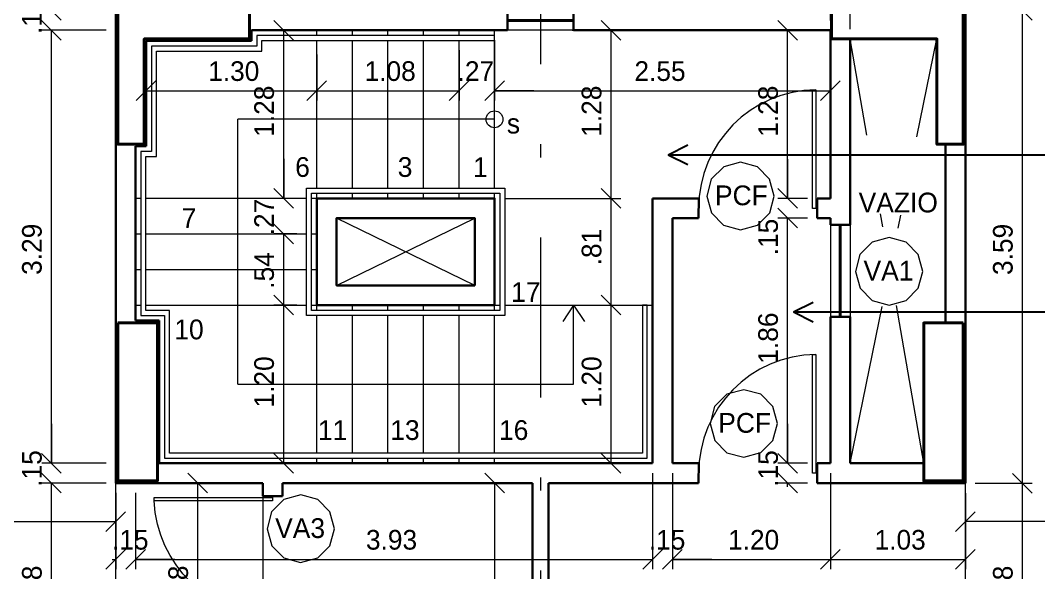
# Model space of a CAD drawing. Header units: metres. Extents: x -4.2 to 85, y -21.1 to 42.
# Drawn here: x 26.55 to 34.28, y 22.46 to 26.65 of the extents above; entities that cross this region are included whole.
import ezdxf
from ezdxf.enums import TextEntityAlignment as Align

# ---------------------------------------------------------------- set-up
doc = ezdxf.new("R2010")
doc.units = ezdxf.units.M
doc.header["$MEASUREMENT"] = 0
doc.linetypes.add('DGN Style 2', pattern=[1.517359, 0.910415, -0.606944])
doc.linetypes.add('DGN Style 4', pattern=[2.429291, 1.213887, -0.606944, 0.001517, -0.606944])
for name, color, linetype, lineweight in [('Level 1', 7, 'Continuous', 0), ('Level 23', 7, 'Continuous', 0), ('Level 24', 7, 'Continuous', 0), ('Level 27', 7, 'Continuous', 0), ('Level 31', 7, 'Continuous', 0), ('Level 42', 7, 'Continuous', 0), ('Level 8', 7, 'Continuous', 0)]:
    doc.layers.add(name, color=color, linetype=linetype, lineweight=lineweight)
doc.styles.add('Style-INTL_ENGINEERING', font='INTL_ENGINEERING.shx')
doc.dimstyles.get("Standard").update_dxf_attribs({"dimtxt": 0.18, "dimasz": 0.18, "dimexe": 0.18, "dimexo": 0.0625, "dimgap": 0.09, "dimtad": 0, "dimtih": 1, "dimtoh": 1, "dimdec": 4, "dimzin": 1, "dimdsep": 46, "dimtxsty": 'Standard', "dimcen": 0, "dimadec": 0, "dimazin": 0, "dimtfac": 1, "dimtdec": 4, "dimtofl": 0, "dimtmove": 0, "dimatfit": 3, "dimfxl": 0, "dimtolj": 1, "dimtzin": 1, "dimarcsym": 0})

# ---------------------------------------------------------------- blocks, each defined once
blk = doc.blocks.new('*D73')
at = {"layer": 'Defpoints'}
for p in [(30.062, 27.2024), (32.7002, 27.2024), (27.4238, 26.7246), (32.7002, 26.5746)]:
    blk.add_point(p, dxfattribs=at)
at = {"layer": 'Level 23', "color": 2, "linetype": 'Continuous', "lineweight": 0}
for p, q in [((27.3492, 27.1277), (27.4984, 27.277)), ((27.4238, 26.7989), (27.4238, 27.2766)), ((32.7749, 27.277), (32.6256, 27.1277)), ((32.7002, 26.6489), (32.7002, 27.2766)), ((27.4238, 27.2024), (32.7002, 27.2024))]:
    blk.add_line(p, q, dxfattribs=at)
at = {"layer": 'Level 23', "color": 2, "linetype": 'Continuous', "lineweight": 0, "style": 'Style-INTL_ENGINEERING'}
blk.add_text('5.28', height=0.14925, dxfattribs=at).set_placement((29.8493, 27.3512), align=Align.MIDDLE_LEFT)
blk = doc.blocks.new('_Oblique')
at = {"color": 0, "linetype": 'ByBlock', "lineweight": -2}
blk.add_line((0.5, 0.5), (-0.5, -0.5), dxfattribs=at)
blk = doc.blocks.new('*D74')
at = {"layer": 'Defpoints'}
for p in [(32.7752, 27.2024), (32.8503, 27.2024), (32.7002, 26.5746), (32.8503, 26.5096)]:
    blk.add_point(p, dxfattribs=at)
at = {"layer": 'Level 23', "color": 2, "linetype": 'Continuous', "lineweight": 0}
for p, q in [((32.7749, 27.277), (32.6256, 27.1277)), ((32.7002, 26.6489), (32.7002, 27.2766)), ((32.7756, 27.1277), (32.9249, 27.277)), ((32.8503, 26.5839), (32.8503, 27.2766)), ((32.6718, 27.2024), (32.7002, 27.2024)), ((33.1495, 27.2024), (32.8503, 27.2024))]:
    blk.add_line(p, q, dxfattribs=at)
at = {"layer": 'Level 23', "color": 2, "linetype": 'Continuous', "lineweight": 0, "style": 'Style-INTL_ENGINEERING'}
blk.add_text('.15', height=0.14925, dxfattribs=at).set_placement((32.6718, 27.3512), align=Align.MIDDLE_LEFT)
blk = doc.blocks.new('*D75')
at = {"layer": 'Defpoints'}
for p in [(33.2127, 27.2024), (33.5753, 27.2024), (33.5753, 26.7246), (32.8503, 26.5096)]:
    blk.add_point(p, dxfattribs=at)
at = {"layer": 'Level 23', "color": 2, "linetype": 'Continuous', "lineweight": 0}
for p, q in [((32.7756, 27.1277), (32.9249, 27.277)), ((32.8503, 26.5839), (32.8503, 27.2766)), ((33.6499, 27.277), (33.5006, 27.1277)), ((33.5753, 26.7989), (33.5753, 27.2766)), ((32.8503, 27.2024), (33.5753, 27.2024))]:
    blk.add_line(p, q, dxfattribs=at)
at = {"layer": 'Level 23', "color": 2, "linetype": 'Continuous', "lineweight": 0, "style": 'Style-INTL_ENGINEERING'}
blk.add_text('.73', height=0.14925, dxfattribs=at).set_placement((33.067, 27.3512), align=Align.MIDDLE_LEFT)
blk = doc.blocks.new('*D78')
at = {"layer": 'Defpoints'}
for p in [(26.7855, 23.289), (27.2738, 23.289), (26.7855, 23.214), (27.2738, 23.139)]:
    blk.add_point(p, dxfattribs=at)
at = {"layer": 'Level 23', "color": 2, "linetype": 'Continuous', "lineweight": 0}
for p, q in [((26.7855, 23.5883), (26.7855, 23.289)), ((26.8601, 23.2144), (26.7109, 23.3637)), ((27.1996, 23.289), (26.7112, 23.289)), ((26.7109, 23.2137), (26.8601, 23.0644)), ((27.1996, 23.139), (26.7112, 23.139)), ((26.7855, 23.1106), (26.7855, 23.139))]:
    blk.add_line(p, q, dxfattribs=at)
at = {"layer": 'Level 23', "color": 2, "linetype": 'Continuous', "lineweight": 0, "style": 'Style-INTL_ENGINEERING'}
blk.add_text('.15', height=0.14925, rotation=90, dxfattribs=at).set_placement((26.6366, 23.1106), align=Align.MIDDLE_LEFT)
blk = doc.blocks.new('*D79')
at = {"layer": 'Defpoints'}
for p in [(26.7855, 26.5746), (27.2738, 26.5746), (26.7855, 24.9318), (27.2738, 23.289)]:
    blk.add_point(p, dxfattribs=at)
at = {"layer": 'Level 23', "color": 2, "linetype": 'Continuous', "lineweight": 0}
for p, q in [((26.7109, 26.6493), (26.8601, 26.5)), ((27.1996, 26.5746), (26.7112, 26.5746)), ((26.7855, 23.289), (26.7855, 26.5746)), ((26.8601, 23.2144), (26.7109, 23.3637)), ((27.1996, 23.289), (26.7112, 23.289))]:
    blk.add_line(p, q, dxfattribs=at)
at = {"layer": 'Level 23', "color": 2, "linetype": 'Continuous', "lineweight": 0, "style": 'Style-INTL_ENGINEERING'}
blk.add_text('3.29', height=0.14925, rotation=90, dxfattribs=at).set_placement((26.6366, 24.7185), align=Align.MIDDLE_LEFT)
blk = doc.blocks.new('*D80')
at = {"layer": 'Defpoints'}
for p in [(26.7855, 26.7246), (27.2738, 26.7246), (26.7855, 26.6496), (27.2738, 26.5746)]:
    blk.add_point(p, dxfattribs=at)
at = {"layer": 'Level 23', "color": 2, "linetype": 'Continuous', "lineweight": 0}
for p, q in [((26.7855, 27.0239), (26.7855, 26.7246)), ((26.8601, 26.65), (26.7109, 26.7993)), ((27.1996, 26.7246), (26.7112, 26.7246)), ((26.7109, 26.6493), (26.8601, 26.5)), ((27.1996, 26.5746), (26.7112, 26.5746)), ((26.7855, 26.5462), (26.7855, 26.5746))]:
    blk.add_line(p, q, dxfattribs=at)
at = {"layer": 'Level 23', "color": 2, "linetype": 'Continuous', "lineweight": 0, "style": 'Style-INTL_ENGINEERING'}
blk.add_text('.15', height=0.14925, rotation=90, dxfattribs=at).set_placement((26.6366, 26.5462), align=Align.MIDDLE_LEFT)
blk = doc.blocks.new('*D77')
at = {"layer": 'Defpoints'}
for p in [(26.7855, 23.139), (27.2738, 23.139), (26.7855, 22.299), (27.2738, 21.459)]:
    blk.add_point(p, dxfattribs=at)
at = {"layer": 'Level 23', "color": 2, "linetype": 'Continuous', "lineweight": 0}
for p, q in [((26.7109, 23.2137), (26.8601, 23.0644)), ((27.1996, 23.139), (26.7112, 23.139)), ((26.7855, 21.459), (26.7855, 23.139)), ((26.8601, 21.3844), (26.7109, 21.5337)), ((27.1996, 21.459), (26.7112, 21.459))]:
    blk.add_line(p, q, dxfattribs=at)
at = {"layer": 'Level 23', "color": 2, "linetype": 'Continuous', "lineweight": 0, "style": 'Style-INTL_ENGINEERING'}
blk.add_text('1.68', height=0.14925, rotation=90, dxfattribs=at).set_placement((26.6366, 22.1245), align=Align.MIDDLE_LEFT)
blk = doc.blocks.new('*D83')
at = {"layer": 'Defpoints'}
for p in [(28.8002, 26.4659), (29.8803, 26.4971), (29.3403, 26.1159), (29.8803, 26.1159)]:
    blk.add_point(p, dxfattribs=at)
at = {"layer": 'Level 23', "color": 2, "linetype": 'Continuous', "lineweight": 0}
for p, q in [((28.8002, 26.3916), (28.8002, 26.0417)), ((29.8803, 26.4229), (29.8803, 26.0417)), ((28.7256, 26.0413), (28.8749, 26.1906)), ((29.9549, 26.1906), (29.8056, 26.0413)), ((28.8002, 26.1159), (29.8803, 26.1159))]:
    blk.add_line(p, q, dxfattribs=at)
at = {"layer": 'Level 23', "color": 2, "linetype": 'Continuous', "lineweight": 0, "style": 'Style-INTL_ENGINEERING'}
blk.add_text('1.08', height=0.14925, dxfattribs=at).set_placement((29.1634, 26.2648), align=Align.MIDDLE_LEFT)
blk = doc.blocks.new('*D84')
at = {"layer": 'Defpoints'}
for p in [(30.1502, 26.5746), (29.8803, 26.4971), (30.0153, 26.1159), (30.1502, 26.1159)]:
    blk.add_point(p, dxfattribs=at)
at = {"layer": 'Level 23', "color": 2, "linetype": 'Continuous', "lineweight": 0}
for p, q in [((30.1502, 26.5004), (30.1502, 26.0417)), ((29.8803, 26.4229), (29.8803, 26.0417)), ((29.9549, 26.1906), (29.8056, 26.0413)), ((30.0756, 26.0413), (30.2249, 26.1906)), ((29.8695, 26.1159), (29.8803, 26.1159)), ((30.4495, 26.1159), (30.1502, 26.1159))]:
    blk.add_line(p, q, dxfattribs=at)
at = {"layer": 'Level 23', "color": 2, "linetype": 'Continuous', "lineweight": 0, "style": 'Style-INTL_ENGINEERING'}
blk.add_text('.27', height=0.14925, dxfattribs=at).set_placement((29.8695, 26.2648), align=Align.MIDDLE_LEFT)
blk = doc.blocks.new('*D85')
at = {"layer": 'Defpoints'}
for p in [(30.1502, 26.5746), (31.4252, 26.1159), (32.7002, 26.1159), (32.7002, 25.9368)]:
    blk.add_point(p, dxfattribs=at)
at = {"layer": 'Level 23', "color": 2, "linetype": 'Continuous', "lineweight": 0}
for p, q in [((30.1502, 26.5004), (30.1502, 26.0417)), ((30.0756, 26.0413), (30.2249, 26.1906)), ((32.7749, 26.1906), (32.6256, 26.0413)), ((32.7002, 26.0111), (32.7002, 26.1902)), ((30.1502, 26.1159), (32.7002, 26.1159))]:
    blk.add_line(p, q, dxfattribs=at)
at = {"layer": 'Level 23', "color": 2, "linetype": 'Continuous', "lineweight": 0, "style": 'Style-INTL_ENGINEERING'}
blk.add_text('2.55', height=0.14925, dxfattribs=at).set_placement((31.2125, 26.2648), align=Align.MIDDLE_LEFT)
blk = doc.blocks.new('*D82')
at = {"layer": 'Defpoints'}
for p in [(28.8002, 26.4659), (27.5045, 26.0944), (28.1524, 26.1159), (28.8002, 26.1159)]:
    blk.add_point(p, dxfattribs=at)
at = {"layer": 'Level 23', "color": 2, "linetype": 'Continuous', "lineweight": 0}
for p, q in [((28.8002, 26.3916), (28.8002, 26.0417)), ((27.4299, 26.0413), (27.5792, 26.1906)), ((27.5045, 26.1687), (27.5045, 26.1902)), ((28.8749, 26.1906), (28.7256, 26.0413)), ((27.5045, 26.1159), (28.8002, 26.1159))]:
    blk.add_line(p, q, dxfattribs=at)
at = {"layer": 'Level 23', "color": 2, "linetype": 'Continuous', "lineweight": 0, "style": 'Style-INTL_ENGINEERING'}
blk.add_text('1.30', height=0.14925, dxfattribs=at).set_placement((27.9755, 26.2648), align=Align.MIDDLE_LEFT)
blk = doc.blocks.new('*D111')
at = {"layer": 'Defpoints'}
for p in [(30.1502, 25.299), (31.0354, 25.299), (31.0354, 24.894), (30.1502, 24.489)]:
    blk.add_point(p, dxfattribs=at)
at = {"layer": 'Level 23', "color": 2, "linetype": 'Continuous', "lineweight": 0}
for p, q in [((30.9608, 25.3737), (31.1101, 25.2244)), ((30.2245, 25.299), (31.1097, 25.299)), ((31.0354, 24.489), (31.0354, 25.299)), ((31.1101, 24.4144), (30.9608, 24.5637)), ((30.2245, 24.489), (31.1097, 24.489))]:
    blk.add_line(p, q, dxfattribs=at)
at = {"layer": 'Level 23', "color": 2, "linetype": 'Continuous', "lineweight": 0, "style": 'Style-INTL_ENGINEERING'}
blk.add_text('.81', height=0.14925, rotation=90, dxfattribs=at).set_placement((30.8866, 24.7906), align=Align.MIDDLE_LEFT)
blk = doc.blocks.new('*D112')
at = {"layer": 'Defpoints'}
for p in [(30.6664, 26.5746), (31.0354, 26.5746), (31.0354, 25.9368), (30.1502, 25.299)]:
    blk.add_point(p, dxfattribs=at)
at = {"layer": 'Level 23', "color": 2, "linetype": 'Continuous', "lineweight": 0}
for p, q in [((30.9608, 26.6493), (31.1101, 26.5)), ((30.7407, 26.5746), (31.1097, 26.5746)), ((31.0354, 25.299), (31.0354, 26.5746)), ((31.1101, 25.2244), (30.9608, 25.3737)), ((30.2245, 25.299), (31.1097, 25.299))]:
    blk.add_line(p, q, dxfattribs=at)
at = {"layer": 'Level 23', "color": 2, "linetype": 'Continuous', "lineweight": 0, "style": 'Style-INTL_ENGINEERING'}
blk.add_text('1.28', height=0.14925, rotation=90, dxfattribs=at).set_placement((30.8866, 25.7664), align=Align.MIDDLE_LEFT)
blk = doc.blocks.new('*D110')
at = {"layer": 'Defpoints'}
for p in [(30.1502, 24.489), (31.0354, 24.489), (31.0354, 23.889), (31.3503, 23.289)]:
    blk.add_point(p, dxfattribs=at)
at = {"layer": 'Level 23', "color": 2, "linetype": 'Continuous', "lineweight": 0}
for p, q in [((30.9608, 24.5637), (31.1101, 24.4144)), ((30.2245, 24.489), (31.1097, 24.489)), ((31.0354, 23.289), (31.0354, 24.489)), ((31.1101, 23.2144), (30.9608, 23.3637)), ((31.276, 23.289), (30.9612, 23.289))]:
    blk.add_line(p, q, dxfattribs=at)
at = {"layer": 'Level 23', "color": 2, "linetype": 'Continuous', "lineweight": 0, "style": 'Style-INTL_ENGINEERING'}
blk.add_text('1.20', height=0.14925, rotation=90, dxfattribs=at).set_placement((30.8866, 23.7122), align=Align.MIDDLE_LEFT)
blk = doc.blocks.new('*D114')
at = {"layer": 'Defpoints'}
for p in [(32.376, 25.149), (32.6003, 25.149), (32.376, 24.219), (32.6003, 23.289)]:
    blk.add_point(p, dxfattribs=at)
at = {"layer": 'Level 23', "color": 2, "linetype": 'Continuous', "lineweight": 0}
for p, q in [((32.3014, 25.2237), (32.4507, 25.0744)), ((32.526, 25.149), (32.3018, 25.149)), ((32.376, 23.289), (32.376, 25.149)), ((32.4507, 23.2144), (32.3014, 23.3637)), ((32.526, 23.289), (32.3018, 23.289))]:
    blk.add_line(p, q, dxfattribs=at)
at = {"layer": 'Level 23', "color": 2, "linetype": 'Continuous', "lineweight": 0, "style": 'Style-INTL_ENGINEERING'}
blk.add_text('1.86', height=0.14925, rotation=90, dxfattribs=at).set_placement((32.2272, 24.0445), align=Align.MIDDLE_LEFT)
blk = doc.blocks.new('*D115')
at = {"layer": 'Defpoints'}
for p in [(32.376, 25.2983), (32.6003, 25.2983), (32.6003, 25.149), (32.376, 24.9705)]:
    blk.add_point(p, dxfattribs=at)
at = {"layer": 'Level 23', "color": 2, "linetype": 'Continuous', "lineweight": 0}
for p, q in [((32.376, 25.5976), (32.376, 25.2983)), ((32.4507, 25.2237), (32.3014, 25.3729)), ((32.526, 25.2983), (32.3018, 25.2983)), ((32.3014, 25.2237), (32.4507, 25.0744)), ((32.526, 25.149), (32.3018, 25.149)), ((32.376, 24.8671), (32.376, 25.149))]:
    blk.add_line(p, q, dxfattribs=at)
at = {"layer": 'Level 23', "color": 2, "linetype": 'Continuous', "lineweight": 0, "style": 'Style-INTL_ENGINEERING'}
blk.add_text('.15', height=0.14925, rotation=90, dxfattribs=at).set_placement((32.2272, 24.8671), align=Align.MIDDLE_LEFT)
blk = doc.blocks.new('*D116')
at = {"layer": 'Defpoints'}
for p in [(32.376, 26.5746), (32.7002, 26.5746), (32.376, 25.9365), (32.6003, 25.2983)]:
    blk.add_point(p, dxfattribs=at)
at = {"layer": 'Level 23', "color": 2, "linetype": 'Continuous', "lineweight": 0}
for p, q in [((32.3014, 26.6493), (32.4507, 26.5)), ((32.626, 26.5746), (32.3018, 26.5746)), ((32.376, 25.2983), (32.376, 26.5746)), ((32.4507, 25.2237), (32.3014, 25.3729)), ((32.526, 25.2983), (32.3018, 25.2983))]:
    blk.add_line(p, q, dxfattribs=at)
at = {"layer": 'Level 23', "color": 2, "linetype": 'Continuous', "lineweight": 0, "style": 'Style-INTL_ENGINEERING'}
blk.add_text('1.28', height=0.14925, rotation=90, dxfattribs=at).set_placement((32.2272, 25.7661), align=Align.MIDDLE_LEFT)
blk = doc.blocks.new('*D113')
at = {"layer": 'Defpoints'}
for p in [(32.376, 23.289), (32.6003, 23.289), (32.376, 23.214), (32.6003, 23.139)]:
    blk.add_point(p, dxfattribs=at)
at = {"layer": 'Level 23', "color": 2, "linetype": 'Continuous', "lineweight": 0}
for p, q in [((32.376, 23.5883), (32.376, 23.289)), ((32.4507, 23.2144), (32.3014, 23.3637)), ((32.526, 23.289), (32.3018, 23.289)), ((32.3014, 23.2136), (32.4507, 23.0644)), ((32.526, 23.139), (32.3018, 23.139)), ((32.376, 23.1106), (32.376, 23.139))]:
    blk.add_line(p, q, dxfattribs=at)
at = {"layer": 'Level 23', "color": 2, "linetype": 'Continuous', "lineweight": 0, "style": 'Style-INTL_ENGINEERING'}
blk.add_text('.15', height=0.14925, rotation=90, dxfattribs=at).set_placement((32.2272, 23.1106), align=Align.MIDDLE_LEFT)
blk = doc.blocks.new('*D118')
at = {"layer": 'Defpoints'}
for p in [(33.7253, 23.1372), (34.1588, 23.1372), (34.1588, 22.2981), (33.7253, 21.459)]:
    blk.add_point(p, dxfattribs=at)
at = {"layer": 'Level 23', "color": 2, "linetype": 'Continuous', "lineweight": 0}
for p, q in [((34.0842, 23.2119), (34.2334, 23.0626)), ((33.7995, 23.1372), (34.2331, 23.1372)), ((34.1588, 21.459), (34.1588, 23.1372)), ((34.2334, 21.3844), (34.0842, 21.5337)), ((33.7995, 21.459), (34.2331, 21.459))]:
    blk.add_line(p, q, dxfattribs=at)
at = {"layer": 'Level 23', "color": 2, "linetype": 'Continuous', "lineweight": 0, "style": 'Style-INTL_ENGINEERING'}
blk.add_text('1.68', height=0.14925, rotation=90, dxfattribs=at).set_placement((34.0099, 22.1236), align=Align.MIDDLE_LEFT)
blk = doc.blocks.new('*D119')
at = {"layer": 'Defpoints'}
for p in [(33.7241, 26.7246), (34.1588, 26.7246), (34.1588, 24.9309), (33.7253, 23.1372)]:
    blk.add_point(p, dxfattribs=at)
at = {"layer": 'Level 23', "color": 2, "linetype": 'Continuous', "lineweight": 0}
for p, q in [((34.0842, 26.7993), (34.2334, 26.65)), ((33.7984, 26.7246), (34.2331, 26.7246)), ((34.1588, 23.1372), (34.1588, 26.7246)), ((34.2334, 23.0626), (34.0842, 23.2119)), ((33.7995, 23.1372), (34.2331, 23.1372))]:
    blk.add_line(p, q, dxfattribs=at)
at = {"layer": 'Level 23', "color": 2, "linetype": 'Continuous', "lineweight": 0, "style": 'Style-INTL_ENGINEERING'}
blk.add_text('3.59', height=0.14925, rotation=90, dxfattribs=at).set_placement((34.0099, 24.7176), align=Align.MIDDLE_LEFT)
blk = doc.blocks.new('*D135')
at = {"layer": 'Defpoints'}
for p in [(25.2942, 22.8468), (27.2738, 22.8468), (23.3146, 22.1596), (27.2738, 21.939)]:
    blk.add_point(p, dxfattribs=at)
at = {"layer": 'Level 23', "color": 2, "linetype": 'Continuous', "lineweight": 0}
for p, q in [((23.2399, 22.7721), (23.3892, 22.9214)), ((23.3146, 22.2339), (23.3146, 22.921)), ((27.3484, 22.9214), (27.1992, 22.7721)), ((27.2738, 22.0133), (27.2738, 22.921)), ((23.3146, 22.8468), (27.2738, 22.8468))]:
    blk.add_line(p, q, dxfattribs=at)
at = {"layer": 'Level 23', "color": 2, "linetype": 'Continuous', "lineweight": 0, "style": 'Style-INTL_ENGINEERING'}
blk.add_text('3.96', height=0.14925, dxfattribs=at).set_placement((25.0768, 22.9956), align=Align.MIDDLE_LEFT)
blk = doc.blocks.new('*D138')
at = {"layer": 'Defpoints'}
for p in [(33.7253, 22.8468), (35.7049, 22.8468), (37.6846, 22.1596), (33.7253, 21.9391)]:
    blk.add_point(p, dxfattribs=at)
at = {"layer": 'Level 23', "color": 2, "linetype": 'Continuous', "lineweight": 0}
for p, q in [((33.6507, 22.7721), (33.7999, 22.9214)), ((33.7253, 22.0133), (33.7253, 22.921)), ((37.7592, 22.9214), (37.6099, 22.7721)), ((37.6846, 22.2339), (37.6846, 22.921)), ((37.6846, 22.8468), (33.7253, 22.8468))]:
    blk.add_line(p, q, dxfattribs=at)
at = {"layer": 'Level 23', "color": 2, "linetype": 'Continuous', "lineweight": 0, "style": 'Style-INTL_ENGINEERING'}
blk.add_text('3.96', height=0.14925, dxfattribs=at).set_placement((35.4875, 22.9956), align=Align.MIDDLE_LEFT)
blk = doc.blocks.new('TerminatorOpen')
at = {"color": 0, "linetype": 'ByBlock', "lineweight": -2}
for q in [(-1, 0.5), (-1, 0), (-1, -0.5)]:
    blk.add_line((0, 0), q, dxfattribs=at)
blk = doc.blocks.new('*U163')
at = {"layer": 'Level 27', "color": 4, "linetype": 'Continuous', "lineweight": 0, "flags": 128}
blk.add_lwpolyline([(0.00342, 0), (0.00294, 0.00172), (0.00172, 0.00296), (0, 0.00342), (-0.00171, 0.00296), (-0.00296, 0.00172), (-0.00341, 0), (-0.00294, -0.00171), (-0.00172, -0.00295), (-0.00001, -0.00341), (0.00173, -0.00294), (0.00295, -0.00171)], close=True, dxfattribs=at)
at = {"layer": 'Level 27', "color": 4, "linetype": 'Continuous', "lineweight": 0, "style": 'Style-INTL_ENGINEERING'}
blk.add_text('VA1', height=0.001999, rotation=359.9999, dxfattribs=at).set_placement((-0.00259, -0.00093))
blk = doc.blocks.new('*U164')
at = {"layer": 'Level 27', "color": 4, "linetype": 'Continuous', "lineweight": 0, "flags": 128}
blk.add_lwpolyline([(0.00342, 0), (0.00294, 0.00172), (0.00172, 0.00296), (0, 0.00342), (-0.00171, 0.00296), (-0.00296, 0.00172), (-0.00341, 0), (-0.00294, -0.00171), (-0.00172, -0.00295), (-0.00001, -0.00341), (0.00173, -0.00294), (0.00295, -0.00171)], close=True, dxfattribs=at)
at = {"layer": 'Level 27', "color": 4, "linetype": 'Continuous', "lineweight": 0, "style": 'Style-INTL_ENGINEERING'}
blk.add_text('PCF', height=0.001999, rotation=359.9999, dxfattribs=at).set_placement((-0.00259, -0.00093))
blk = doc.blocks.new('*U165')
at = {"layer": 'Level 27', "color": 4, "linetype": 'Continuous', "lineweight": 0, "flags": 128}
blk.add_lwpolyline([(0.00342, 0), (0.00294, 0.00172), (0.00172, 0.00296), (0, 0.00342), (-0.00171, 0.00296), (-0.00296, 0.00172), (-0.00341, 0), (-0.00294, -0.00171), (-0.00172, -0.00295), (-0.00001, -0.00341), (0.00173, -0.00294), (0.00295, -0.00171)], close=True, dxfattribs=at)
at = {"layer": 'Level 27', "color": 4, "linetype": 'Continuous', "lineweight": 0, "style": 'Style-INTL_ENGINEERING'}
blk.add_text('VA3', height=0.001999, rotation=359.9999, dxfattribs=at).set_placement((-0.00259, -0.00093))
blk = doc.blocks.new('*D198')
at = {"layer": 'Defpoints'}
for p in [(27.2738, 23.139), (27.8964, 23.139), (27.8964, 22.299), (28.3895, 21.459)]:
    blk.add_point(p, dxfattribs=at)
at = {"layer": 'Level 23', "color": 2, "linetype": 'Continuous', "lineweight": 0}
for p, q in [((27.8218, 23.2137), (27.971, 23.0644)), ((27.3481, 23.139), (27.9707, 23.139)), ((27.8964, 21.459), (27.8964, 23.139)), ((27.971, 21.3844), (27.8218, 21.5337)), ((28.3153, 21.459), (27.8222, 21.459))]:
    blk.add_line(p, q, dxfattribs=at)
at = {"layer": 'Level 23', "color": 2, "linetype": 'Continuous', "lineweight": 0, "style": 'Style-INTL_ENGINEERING'}
blk.add_text('1.68', height=0.14925, rotation=90, dxfattribs=at).set_placement((27.7475, 22.1245), align=Align.MIDDLE_LEFT)
blk = doc.blocks.new('*D200')
at = {"layer": 'Defpoints'}
for p in [(31.3503, 23.289), (27.4238, 23.139), (29.387, 22.5597), (31.3503, 22.5597)]:
    blk.add_point(p, dxfattribs=at)
at = {"layer": 'Level 23', "color": 2, "linetype": 'Continuous', "lineweight": 0}
for p, q in [((31.3503, 23.2148), (31.3503, 22.4855)), ((27.4238, 23.0648), (27.4238, 22.4855)), ((27.3492, 22.4851), (27.4984, 22.6343)), ((31.4249, 22.6343), (31.2756, 22.4851)), ((27.4238, 22.5597), (31.3503, 22.5597))]:
    blk.add_line(p, q, dxfattribs=at)
at = {"layer": 'Level 23', "color": 2, "linetype": 'Continuous', "lineweight": 0, "style": 'Style-INTL_ENGINEERING'}
blk.add_text('3.93', height=0.14925, dxfattribs=at).set_placement((29.1737, 22.7086), align=Align.MIDDLE_LEFT)
blk = doc.blocks.new('*D201')
at = {"layer": 'Defpoints'}
for p in [(31.3503, 23.289), (31.5003, 23.289), (31.4252, 22.5597), (31.5003, 22.5597)]:
    blk.add_point(p, dxfattribs=at)
at = {"layer": 'Level 23', "color": 2, "linetype": 'Continuous', "lineweight": 0}
for p, q in [((31.3503, 23.2148), (31.3503, 22.4855)), ((31.5003, 23.2148), (31.5003, 22.4855)), ((31.4249, 22.6343), (31.2756, 22.4851)), ((31.4256, 22.4851), (31.5749, 22.6343)), ((31.3218, 22.5597), (31.3503, 22.5597)), ((31.7995, 22.5597), (31.5003, 22.5597))]:
    blk.add_line(p, q, dxfattribs=at)
at = {"layer": 'Level 23', "color": 2, "linetype": 'Continuous', "lineweight": 0, "style": 'Style-INTL_ENGINEERING'}
blk.add_text('.15', height=0.14925, dxfattribs=at).set_placement((31.3218, 22.7086), align=Align.MIDDLE_LEFT)
blk = doc.blocks.new('*D202')
at = {"layer": 'Defpoints'}
for p in [(31.5003, 23.289), (32.7002, 23.289), (32.1003, 22.5597), (32.7002, 22.5597)]:
    blk.add_point(p, dxfattribs=at)
at = {"layer": 'Level 23', "color": 2, "linetype": 'Continuous', "lineweight": 0}
for p, q in [((31.5003, 23.2148), (31.5003, 22.4855)), ((32.7002, 23.2148), (32.7002, 22.4855)), ((31.4256, 22.4851), (31.5749, 22.6343)), ((32.7749, 22.6343), (32.6256, 22.4851)), ((31.5003, 22.5597), (32.7002, 22.5597))]:
    blk.add_line(p, q, dxfattribs=at)
at = {"layer": 'Level 23', "color": 2, "linetype": 'Continuous', "lineweight": 0, "style": 'Style-INTL_ENGINEERING'}
blk.add_text('1.20', height=0.14925, dxfattribs=at).set_placement((31.9234, 22.7086), align=Align.MIDDLE_LEFT)
blk = doc.blocks.new('*D203')
at = {"layer": 'Defpoints'}
for p in [(32.7002, 23.289), (33.7253, 23.1372), (33.2127, 22.5597), (33.7253, 22.5597)]:
    blk.add_point(p, dxfattribs=at)
at = {"layer": 'Level 23', "color": 2, "linetype": 'Continuous', "lineweight": 0}
for p, q in [((32.7002, 23.2148), (32.7002, 22.4855)), ((33.7253, 23.063), (33.7253, 22.4855)), ((32.6256, 22.4851), (32.7749, 22.6343)), ((33.7999, 22.6343), (33.6506, 22.4851)), ((32.7002, 22.5597), (33.7253, 22.5597))]:
    blk.add_line(p, q, dxfattribs=at)
at = {"layer": 'Level 23', "color": 2, "linetype": 'Continuous', "lineweight": 0, "style": 'Style-INTL_ENGINEERING'}
blk.add_text('1.03', height=0.14925, dxfattribs=at).set_placement((33.0359, 22.7086), align=Align.MIDDLE_LEFT)
blk = doc.blocks.new('*D199')
at = {"layer": 'Defpoints'}
for p in [(27.2738, 23.139), (27.4238, 23.139), (27.3488, 22.5597), (27.4238, 22.5597)]:
    blk.add_point(p, dxfattribs=at)
at = {"layer": 'Level 23', "color": 2, "linetype": 'Continuous', "lineweight": 0}
for p, q in [((27.2738, 23.0648), (27.2738, 22.4855)), ((27.4238, 23.0648), (27.4238, 22.4855)), ((27.3484, 22.6343), (27.1992, 22.4851)), ((27.3492, 22.4851), (27.4984, 22.6343)), ((27.2454, 22.5597), (27.2738, 22.5597)), ((27.7231, 22.5597), (27.4238, 22.5597))]:
    blk.add_line(p, q, dxfattribs=at)
at = {"layer": 'Level 23', "color": 2, "linetype": 'Continuous', "lineweight": 0, "style": 'Style-INTL_ENGINEERING'}
blk.add_text('.15', height=0.14925, dxfattribs=at).set_placement((27.2454, 22.7086), align=Align.MIDDLE_LEFT)
blk = doc.blocks.new('*D226')
at = {"layer": 'Defpoints'}
for p in [(28.549, 25.029), (28.7228, 25.029), (28.549, 24.759), (28.7228, 24.489)]:
    blk.add_point(p, dxfattribs=at)
at = {"layer": 'Level 23', "color": 2, "linetype": 'Continuous', "lineweight": 0}
for p, q in [((28.4744, 25.1037), (28.6236, 24.9544)), ((28.6485, 25.029), (28.4747, 25.029)), ((28.549, 24.489), (28.549, 25.029)), ((28.6236, 24.4144), (28.4744, 24.5637)), ((28.6485, 24.489), (28.4747, 24.489))]:
    blk.add_line(p, q, dxfattribs=at)
at = {"layer": 'Level 23', "color": 2, "linetype": 'Continuous', "lineweight": 0, "style": 'Style-INTL_ENGINEERING'}
blk.add_text('.54', height=0.14925, rotation=90, dxfattribs=at).set_placement((28.4001, 24.6133), align=Align.MIDDLE_LEFT)
blk = doc.blocks.new('*D227')
at = {"layer": 'Defpoints'}
for p in [(28.549, 25.299), (28.7228, 25.299), (28.549, 25.164), (28.7228, 25.029)]:
    blk.add_point(p, dxfattribs=at)
at = {"layer": 'Level 23', "color": 2, "linetype": 'Continuous', "lineweight": 0}
for p, q in [((28.549, 25.5983), (28.549, 25.299)), ((28.6236, 25.2244), (28.4744, 25.3737)), ((28.6485, 25.299), (28.4747, 25.299)), ((28.4744, 25.1037), (28.6236, 24.9544)), ((28.6485, 25.029), (28.4747, 25.029)), ((28.549, 25.0183), (28.549, 25.029))]:
    blk.add_line(p, q, dxfattribs=at)
at = {"layer": 'Level 23', "color": 2, "linetype": 'Continuous', "lineweight": 0, "style": 'Style-INTL_ENGINEERING'}
blk.add_text('.27', height=0.14925, rotation=90, dxfattribs=at).set_placement((28.4001, 25.0183), align=Align.MIDDLE_LEFT)
blk = doc.blocks.new('*D228')
at = {"layer": 'Defpoints'}
for p in [(28.3045, 26.5746), (28.549, 26.5746), (28.549, 25.9368), (28.7228, 25.299)]:
    blk.add_point(p, dxfattribs=at)
at = {"layer": 'Level 23', "color": 2, "linetype": 'Continuous', "lineweight": 0}
for p, q in [((28.4744, 26.6493), (28.6236, 26.5)), ((28.3788, 26.5746), (28.6232, 26.5746)), ((28.549, 25.299), (28.549, 26.5746)), ((28.6236, 25.2244), (28.4744, 25.3737)), ((28.6485, 25.299), (28.4747, 25.299))]:
    blk.add_line(p, q, dxfattribs=at)
at = {"layer": 'Level 23', "color": 2, "linetype": 'Continuous', "lineweight": 0, "style": 'Style-INTL_ENGINEERING'}
blk.add_text('1.28', height=0.14925, rotation=90, dxfattribs=at).set_placement((28.4001, 25.7664), align=Align.MIDDLE_LEFT)
blk = doc.blocks.new('*D225')
at = {"layer": 'Defpoints'}
for p in [(28.549, 24.489), (28.7228, 24.489), (28.549, 23.889), (27.6045, 23.289)]:
    blk.add_point(p, dxfattribs=at)
at = {"layer": 'Level 23', "color": 2, "linetype": 'Continuous', "lineweight": 0}
for p, q in [((28.4744, 24.5637), (28.6236, 24.4144)), ((28.6485, 24.489), (28.4747, 24.489)), ((28.549, 23.289), (28.549, 24.489)), ((28.6236, 23.2144), (28.4744, 23.3637)), ((27.6788, 23.289), (28.6232, 23.289))]:
    blk.add_line(p, q, dxfattribs=at)
at = {"layer": 'Level 23', "color": 2, "linetype": 'Continuous', "lineweight": 0, "style": 'Style-INTL_ENGINEERING'}
blk.add_text('1.20', height=0.14925, rotation=90, dxfattribs=at).set_placement((28.4001, 23.7122), align=Align.MIDDLE_LEFT)
blk = doc.blocks.new('*D229')
at = {"layer": 'Defpoints'}
for p in [(30.1518, 23.139), (30.4395, 23.139), (30.1518, 21.3391), (30.4396, 19.5392)]:
    blk.add_point(p, dxfattribs=at)
at = {"layer": 'Level 23', "color": 2, "linetype": 'Continuous', "lineweight": 0}
for p, q in [((30.0771, 23.2137), (30.2264, 23.0644)), ((30.3653, 23.139), (30.0775, 23.139)), ((30.1518, 19.5392), (30.1518, 23.139)), ((30.2264, 19.4646), (30.0772, 19.6139)), ((30.3653, 19.5392), (30.0775, 19.5392))]:
    blk.add_line(p, q, dxfattribs=at)
at = {"layer": 'Level 23', "color": 2, "linetype": 'Continuous', "lineweight": 0, "style": 'Style-INTL_ENGINEERING'}
blk.add_text('3.60', height=0.14925, rotation=90.0003, dxfattribs=at).set_placement((30.0029, 21.1159), align=Align.MIDDLE_LEFT)
blk = doc.blocks.new('PCF')
at = {"color": 7, "linetype": 'Continuous', "lineweight": 13}
for p, q in [((32.5652, 25.224), (32.5653, 26.1241)), ((32.5653, 26.1241), (32.5902, 26.124)), ((32.5902, 26.124), (32.5902, 25.2241)), ((32.5902, 25.2241), (32.5652, 25.224))]:
    blk.add_line(p, q, dxfattribs=at)
at = {"color": 7, "linetype": 'Continuous', "lineweight": 30}
for p, q in [((31.7002, 25.149), (31.7003, 25.2991)), ((32.6003, 25.149), (32.6003, 25.2991))]:
    blk.add_line(p, q, dxfattribs=at)
at = {"color": 7, "linetype": 'Continuous', "lineweight": 13}
blk.add_arc((32.6003, 25.224), 0.9, 90.63791, 180, dxfattribs=at)
blk = doc.blocks.new('J140B')
at = {"color": 7, "linetype": 'Continuous', "lineweight": 30}
for p, q in [((0, 0), (0, 0.15)), ((0.7, 0), (0.7, 0.15))]:
    blk.add_line(p, q, dxfattribs=at)
at = {"color": 7, "linetype": 'Continuous', "lineweight": 0}
for p, q in [((0, 0.15), (0.7, 0.15)), ((0, 0), (0.7, 0))]:
    blk.add_line(p, q, dxfattribs=at)
at = {"color": 7, "linetype": 'Continuous', "lineweight": 40}
blk.add_line((0, 0.075), (0.7, 0.075), dxfattribs=at)
blk = doc.blocks.new('J140B_')
at = {"color": 7, "linetype": 'Continuous', "lineweight": 30}
for p, q in [((0, 0), (0, 0.15)), ((0.5001, 0), (0.5, 0.15))]:
    blk.add_line(p, q, dxfattribs=at)
at = {"color": 7, "linetype": 'Continuous', "lineweight": 0}
for p, q in [((0, 0.15), (0.5, 0.15)), ((0, 0), (0.5001, 0))]:
    blk.add_line(p, q, dxfattribs=at)
at = {"color": 7, "linetype": 'Continuous', "lineweight": 40}
blk.add_line((0, 0.075), (0.5001, 0.075), dxfattribs=at)
blk = doc.blocks.new('P80D')
at = {"color": 7, "linetype": 'Continuous', "lineweight": 13}
for p, q in [((0.035, 0.975), (0.01, 0.975)), ((0.01, 0.975), (0.01, 0.075)), ((0.035, 0.075), (0.035, 0.975)), ((0.01, 0.075), (0.035, 0.075))]:
    blk.add_line(p, q, dxfattribs=at)
at = {"color": 7, "linetype": 'Continuous', "lineweight": 30}
for p, q in [((0, 0), (0, 0.15)), ((0.9, 0), (0.9, 0.15))]:
    blk.add_line(p, q, dxfattribs=at)
at = {"color": 7, "linetype": 'Continuous', "lineweight": 13}
blk.add_ellipse((-0.0046, 0.0749), major_axis=(0.9046, 0), ratio=0.995042, start_param=6.283183, end_param=7.810215, dxfattribs=at)

msp = doc.modelspace()

# ---------------------------------------------------------------- linework, layer by layer
at = {"layer": 'Level 1', "color": 3, "linetype": 'DGN Style 4', "lineweight": 0}
msp.add_line((30.4996, 27.5301), (30.4996, 11.4338), dxfattribs=at)
at = {"layer": 'Level 31', "color": 30, "linetype": 'Continuous', "lineweight": 0}
for p, q in [((27.2738, 21.459), (27.2738, 23.139)), ((33.7253, 21.459), (33.7253, 23.1372))]:
    msp.add_line(p, q, dxfattribs=at)
at = {"layer": 'Level 42', "color": 7, "linetype": 'Continuous', "lineweight": 30}
for p, q in [((27.2738, 23.139), (27.2738, 26.7246)), ((28.3045, 26.5746), (30.2495, 26.5746)), ((28.3045, 26.4946), (28.3045, 26.5746)), ((30.7495, 26.5746), (32.7002, 26.5746)), ((32.7002, 25.299), (32.7002, 26.5746)), ((27.5045, 26.4942), (28.3045, 26.4946)), ((27.5045, 25.6946), (27.5045, 26.4942)), ((32.8503, 25.099), (32.8503, 26.5096)), ((27.4238, 24.373), (27.4238, 25.6946)), ((27.4238, 25.6946), (27.5045, 25.6946)), ((33.5753, 25.7096), (33.5753, 24.3546)), ((31.3503, 25.299), (31.7003, 25.299)), ((31.3503, 23.289), (31.3503, 25.299)), ((32.6003, 25.299), (32.7002, 25.299)), ((31.5003, 23.289), (31.5003, 25.149)), ((31.5003, 25.149), (31.7002, 25.149)), ((32.6003, 25.149), (32.7002, 25.149)), ((32.7002, 25.099), (32.7002, 25.149)), ((27.6045, 24.373), (27.4238, 24.373)), ((27.6045, 23.289), (27.6045, 24.373)), ((32.7002, 23.289), (32.7002, 24.399)), ((32.8503, 23.289), (32.8503, 24.399)), ((31.3503, 23.289), (27.6045, 23.289)), ((31.5003, 23.289), (31.7003, 23.289)), ((32.6003, 23.289), (32.7002, 23.289)), ((32.8503, 23.289), (33.4095, 23.289)), ((27.2738, 23.139), (28.3895, 23.139)), ((28.3895, 23.039), (28.3895, 23.139)), ((28.5395, 23.039), (28.5395, 23.139)), ((28.5395, 23.139), (30.4395, 23.139)), ((30.4396, 19.5392), (30.4395, 23.139)), ((30.5596, 21.609), (30.5595, 23.139)), ((30.5595, 23.139), (31.7002, 23.139)), ((32.6003, 23.139), (33.725, 23.139)), ((28.3895, 23.039), (28.5395, 23.039))]:
    msp.add_line(p, q, dxfattribs=at)
at = {"layer": 'Level 42', "color": 230, "linetype": 'Continuous', "lineweight": 0}
for p, q in [((28.8002, 26.5346), (28.8002, 26.5746)), ((29.0703, 26.5346), (29.0703, 26.5746)), ((29.3403, 26.5346), (29.3403, 26.5746)), ((29.6103, 26.5346), (29.6103, 26.5746)), ((29.8803, 26.5346), (29.8803, 26.5746)), ((30.1502, 26.5346), (30.1502, 26.5746)), ((28.8002, 25.3765), (28.8002, 26.4971)), ((29.0703, 25.3765), (29.0703, 26.4971)), ((29.3403, 25.3765), (29.3403, 26.4971)), ((29.6103, 25.3765), (29.6103, 26.4971)), ((29.8803, 25.3765), (29.8803, 26.4971)), ((30.1502, 25.3765), (30.1502, 26.4971)), ((30.1502, 25.899), (28.2003, 25.899)), ((28.2003, 23.889), (28.2003, 25.899)), ((27.4638, 25.299), (27.4238, 25.299)), ((28.7228, 25.299), (27.5013, 25.299)), ((28.8002, 25.299), (28.7602, 25.299)), ((28.8002, 25.299), (28.8002, 25.339)), ((29.0703, 25.299), (29.0703, 25.339)), ((29.3403, 25.299), (29.3403, 25.339)), ((29.6103, 25.299), (29.6103, 25.339)), ((29.8803, 25.299), (29.8803, 25.339)), ((30.1502, 25.299), (30.1502, 25.339)), ((27.4238, 25.029), (27.4638, 25.029)), ((27.5013, 25.029), (28.7228, 25.029)), ((28.7602, 25.029), (28.8002, 25.029)), ((27.4238, 24.759), (27.4638, 24.759)), ((27.5013, 24.759), (28.7228, 24.759)), ((28.7602, 24.759), (28.8002, 24.759)), ((27.4238, 24.489), (27.4638, 24.489)), ((27.5013, 24.489), (28.7228, 24.489)), ((28.7602, 24.489), (28.8002, 24.489)), ((28.8002, 24.449), (28.8002, 24.489)), ((29.0703, 24.449), (29.0703, 24.489)), ((29.3403, 24.449), (29.3403, 24.489)), ((29.6103, 24.449), (29.6103, 24.489)), ((29.8803, 24.449), (29.8803, 24.489)), ((30.1502, 24.489), (30.1902, 24.489)), ((30.1502, 24.449), (30.1502, 24.489)), ((30.2278, 24.489), (31.3503, 24.489)), ((30.7503, 24.489), (30.6679, 24.3657)), ((30.7503, 23.889), (30.7503, 24.489)), ((30.7503, 24.489), (30.8326, 24.3657)), ((28.8002, 23.3665), (28.8002, 24.4115)), ((29.0703, 23.3665), (29.0703, 24.4115)), ((29.3403, 23.3665), (29.3403, 24.4115)), ((29.6103, 23.3665), (29.6103, 24.4115)), ((29.8803, 23.3665), (29.8803, 24.4115)), ((30.1502, 23.3665), (30.1502, 24.4115)), ((28.2003, 23.889), (30.7503, 23.889)), ((28.8002, 23.289), (28.8002, 23.329)), ((29.0703, 23.289), (29.0703, 23.329)), ((29.3403, 23.289), (29.3403, 23.329)), ((29.6103, 23.289), (29.6103, 23.329)), ((29.8803, 23.289), (29.8803, 23.329)), ((30.1502, 23.289), (30.1502, 23.329))]:
    msp.add_line(p, q, dxfattribs=at)
at = {"layer": 'Level 42', "color": 253, "linetype": 'DGN Style 4', "lineweight": 0}
for p, q in [((33.4095, 23.289), (32.8503, 26.5096)), ((32.8503, 23.289), (33.5095, 26.5096))]:
    msp.add_line(p, q, dxfattribs=at)
at = {"layer": 'Level 42', "color": 7, "linetype": 'Continuous', "lineweight": 0}
for p, q in [((30.0003, 24.639), (28.9503, 25.149)), ((28.9503, 24.639), (30.0003, 25.149)), ((28.3895, 23.039), (28.3895, 22.1391))]:
    msp.add_line(p, q, dxfattribs=at)
at = {"layer": 'Level 42', "color": 2, "linetype": 'Continuous', "lineweight": 40, "flags": 128}
for points in [[(28.2895, 26.7096), (27.2895, 26.7096), (27.2895, 25.7096), (27.4895, 25.7096), (27.4895, 26.5096), (28.2895, 26.5096)], [(33.7095, 26.7096), (32.7095, 26.7096), (32.7095, 26.5096), (33.5095, 26.5096), (33.5095, 25.7096), (33.7095, 25.7096)], [(27.2895, 24.3546), (27.5895, 24.3546), (27.5895, 23.1546), (27.2895, 23.1546)], [(33.7095, 24.3546), (33.4095, 24.3546), (33.4095, 23.1546), (33.7095, 23.1546)]]:
    msp.add_lwpolyline(points, close=True, dxfattribs=at)
at = {"layer": 'Level 42', "color": 7, "linetype": 'Continuous', "lineweight": 30, "flags": 128}
msp.add_lwpolyline([(33.7253, 23.1372), (33.7253, 26.7246)], dxfattribs=at)
at = {"layer": 'Level 42', "color": 171, "linetype": 'Continuous', "lineweight": 13, "flags": 128}
for points in [[(30.1502, 26.5346), (28.3445, 26.5346), (28.3445, 26.4546), (27.5445, 26.4546), (27.5445, 25.6546), (27.4638, 25.6546), (27.4638, 24.4096), (27.6445, 24.4096), (27.6445, 23.329), (31.3103, 23.329), (31.3103, 24.489), (31.2727, 24.489), (31.2727, 23.3665), (27.682, 23.3665), (27.682, 24.4471), (27.5013, 24.4471), (27.5013, 25.6171), (27.582, 25.6171), (27.582, 26.4171), (28.382, 26.4171), (28.382, 26.4971), (30.1502, 26.4971)], [(30.2278, 24.4115), (28.7228, 24.4115), (28.7228, 25.3765), (30.2278, 25.3765)], [(30.1902, 24.449), (28.7602, 24.449), (28.7602, 25.339), (30.1902, 25.339)]]:
    msp.add_lwpolyline(points, close=True, dxfattribs=at)
at = {"layer": 'Level 42', "color": 7, "linetype": 'Continuous', "lineweight": 30, "flags": 128}
for points in [[(30.1502, 24.489), (28.8002, 24.489), (28.8002, 25.299), (30.1502, 25.299)], [(30.0003, 24.639), (28.9503, 24.639), (28.9503, 25.149), (30.0003, 25.149)]]:
    msp.add_lwpolyline(points, close=True, dxfattribs=at)
at = {"layer": 'Level 42', "color": 230, "linetype": 'Continuous', "lineweight": 0}
msp.add_circle((30.1503, 25.899), 0.0639, dxfattribs=at)
at = {"layer": 'Level 8', "color": 7, "linetype": 'DGN Style 2', "lineweight": 0, "flags": 128}
msp.add_lwpolyline([(33.7253, 21.9391), (38.0346, 21.939), (38.0346, 22.689), (46.8646, 22.689), (46.8646, 21.289), (50.6245, 21.289), (50.6245, 14.579), (49.9246, 14.579), (49.9246, 14.079), (49.3745, 13.529), (39.8467, 13.529), (39.2267, 12.909), (31.9114, 12.909), (31.6938, 13.1263), (29.3053, 13.1263), (29.0877, 12.909), (21.7724, 12.909), (21.1524, 13.529), (11.6245, 13.529), (11.0746, 14.079), (11.0746, 14.579), (10.3745, 14.579), (10.3745, 21.289), (14.1346, 21.289), (14.1346, 22.689), (22.9645, 22.689), (22.9645, 21.939), (27.2738, 21.939), (27.2738, 26.7246), (33.7241, 26.7246), (33.7253, 21.9391)], dxfattribs=at)

# ---------------------------------------------------------------- block references
at = {"layer": 'Level 27', "color": 4, "linetype": 'Continuous', "lineweight": 0, "xscale": 75.00000000731839, "yscale": 75.00000000731839, "zscale": 75.00000000731839, "rotation": 0.0008004141529982}
for name, p in [('*U164', (32.0183, 25.3167)), ('*U163', (33.1466, 24.7454)), ('*U164', (32.0432, 23.5903)), ('*U165', (28.6784, 22.7919))]:
    msp.add_blockref(name, p, dxfattribs=at)
at = {"layer": 'Level 42', "color": 7, "linetype": 'Continuous', "lineweight": 30, "xscale": 0.9999953433792164, "yscale": 0.9999953433792164}
for name, p, rotation in [('J140B_', (30.7496, 26.7246), 180), ('J140B', (32.7002, 25.099), 270)]:
    msp.add_blockref(name, p, dxfattribs=dict(at, rotation=rotation))
at = {"layer": 'Level 42', "color": 41, "linetype": 'Continuous', "lineweight": 13}
for p in [(0, -0.0007), (0, -2.01)]:
    msp.add_blockref('PCF', p, dxfattribs=at)
at = {"layer": 'Level 42', "color": 172, "linetype": 'Continuous', "lineweight": 0, "yscale": -0.9999999999999998, "rotation": 270.0002668047177}
msp.add_blockref('P80D', (28.5395, 23.039), dxfattribs=at)

# ---------------------------------------------------------------- texts
at = {"layer": 'Level 24', "color": 2, "linetype": 'Continuous', "lineweight": 13, "char_height": 0.15, "attachment_point": 5, "line_spacing_factor": 1.200006, "style": 'Style-INTL_ENGINEERING'}
for s, insert in [('s\\P', (30.2938, 25.8653)), ('6\\P', (28.692, 25.5359)), ('3\\P', (29.4707, 25.5359)), ('1\\P', (30.0424, 25.5359)), ('VAZIO\\P', (33.2159, 25.2665)), ('7\\P', (27.8299, 25.1492)), ('17\\P', (30.3876, 24.5881)), ('10\\P', (27.8299, 24.3035)), ('11\\P', (28.92, 23.54)), ('13\\P', (29.4697, 23.54)), ('16\\P', (30.2954, 23.54))]:
    msp.add_mtext(s, dxfattribs=dict(at, insert=insert))

# ---------------------------------------------------------------- dimensions: what is measured, and where the dimension line sits
at = {"layer": 'Level 23', "color": 2, "linetype": 'Continuous', "lineweight": 0}
for base, p1, p2, picture, middle in [((32.7002, 27.2024), (27.4238, 26.7246), (32.7002, 26.5746), '*D73', (30.062, 27.2024)), ((33.57525, 27.2023692138), (32.85025, 26.5096296026), (33.57525, 26.7246292138), '*D75', (33.21275, 27.2023692138)), ((32.7002, 26.1159), (30.1502, 26.5746), (32.7002, 25.9368), '*D85', (31.4252, 26.1159)), ((28.8002, 26.1159), (27.5045, 26.0944), (28.8002, 26.4659), '*D82', (28.1524, 26.1159)), ((29.8803, 26.1159), (28.8002, 26.4659), (29.8803, 26.4971), '*D83', (29.3403, 26.1159)), ((31.3503, 22.5597), (27.4238, 23.139), (31.3503, 23.289), '*D200', (29.387, 22.5597)), ((32.7002, 22.5597), (31.5003, 23.289), (32.7002, 23.289), '*D202', (32.1003, 22.5597)), ((33.7253, 22.5597), (32.7002, 23.289), (33.7253, 23.1372), '*D203', (33.2127, 22.5597)), ((27.2738, 22.8468), (23.3146, 22.1596), (27.2738, 21.939), '*D135', (25.2942, 22.8468))]:
    dim = msp.add_linear_dim(base=base, p1=p1, p2=p2, dimstyle='Standard', override={"dimtxt": 0.14925, "dimasz": 0.14925, "dimexe": 0.07425, "dimexo": 0.07425, "dimgap": 0.07425, "dimtad": 1, "dimtih": 0, "dimtoh": 0, "dimdec": 2, "dimzin": 7, "dimtxsty": 'Style-INTL_ENGINEERING', "dimblk": 'Oblique', "dimclre": 2, "dimtdec": 2, "dimatfit": 1, "dimtolj": 0, "dimtzin": 7, "dimlwe": 0}, dxfattribs=at)
    dim.commit()
    dim.dimension.update_dxf_attribs({"geometry": picture, "text_midpoint": middle})
for base, p1, p2, picture, middle in [((32.8503, 27.2024), (32.7002, 26.5746), (32.8503, 26.5096), '*D74', (32.7752, 27.2024)), ((30.1502, 26.1159), (29.8803, 26.4971), (30.1502, 26.5746), '*D84', (30.0153, 26.1159)), ((31.5003, 22.5597), (31.3503, 23.289), (31.5003, 23.289), '*D201', (31.4252, 22.5597)), ((27.4238, 22.5597), (27.2738, 23.139), (27.4238, 23.139), '*D199', (27.3488, 22.5597))]:
    dim = msp.add_linear_dim(base=base, p1=p1, p2=p2, dimstyle='Standard', override={"dimtxt": 0.14925, "dimasz": 0.14925, "dimexe": 0.07425, "dimexo": 0.07425, "dimgap": 0.07425, "dimtad": 1, "dimtih": 0, "dimtoh": 0, "dimdec": 2, "dimzin": 7, "dimtxsty": 'Style-INTL_ENGINEERING', "dimblk": 'Oblique', "dimclre": 2, "dimtdec": 2, "dimatfit": 1, "dimtolj": 0, "dimtzin": 7, "dimlwe": 0}, dxfattribs=at)
    dim.commit()
    dim.dimension.update_dxf_attribs({"geometry": picture, "text_midpoint": middle, "dimtype": 160})
for base, p1, p2, picture, middle in [((26.7855, 26.7246), (27.2738, 26.5746), (27.2738, 26.7246), '*D80', (26.7855, 26.6496)), ((28.549, 25.299), (28.7228, 25.029), (28.7228, 25.299), '*D227', (28.549, 25.164)), ((32.376, 25.2983), (32.6003, 25.149), (32.6003, 25.2983), '*D115', (32.376, 24.9705)), ((26.7855, 23.289), (27.2738, 23.139), (27.2738, 23.289), '*D78', (26.7855, 23.214)), ((32.376, 23.289), (32.6003, 23.139), (32.6003, 23.289), '*D113', (32.376, 23.214))]:
    dim = msp.add_linear_dim(base=base, p1=p1, p2=p2, angle=90, dimstyle='Standard', override={"dimtxt": 0.14925, "dimasz": 0.14925, "dimexe": 0.07425, "dimexo": 0.07425, "dimgap": 0.07425, "dimtad": 1, "dimtih": 0, "dimtoh": 0, "dimdec": 2, "dimzin": 7, "dimtxsty": 'Style-INTL_ENGINEERING', "dimblk": 'Oblique', "dimclre": 2, "dimtdec": 2, "dimatfit": 1, "dimtolj": 0, "dimtzin": 7, "dimlwe": 0}, dxfattribs=at)
    dim.commit()
    dim.dimension.update_dxf_attribs({"geometry": picture, "text_midpoint": middle, "dimtype": 160})
for base, p1, p2, angle, picture, middle in [((34.1588, 26.7246), (33.7253, 23.1372), (33.7241, 26.7246), 90, '*D119', (34.1588, 24.9309)), ((26.7855, 26.5746), (27.2738, 23.289), (27.2738, 26.5746), 90, '*D79', (26.7855, 24.9318)), ((28.549, 26.5746), (28.7228, 25.299), (28.3045, 26.5746), 90, '*D228', (28.549, 25.9368)), ((31.0354, 26.5746), (30.1502, 25.299), (30.6664, 26.5746), 90, '*D112', (31.0354, 25.9368)), ((32.376, 26.5746), (32.6003, 25.2983), (32.7002, 26.5746), 90, '*D116', (32.376, 25.9365)), ((31.0354, 25.299), (30.1502, 24.489), (30.1502, 25.299), 90, '*D111', (31.0354, 24.894)), ((32.376, 25.149), (32.6003, 23.289), (32.6003, 25.149), 90, '*D114', (32.376, 24.219)), ((28.549, 25.029), (28.7228, 24.489), (28.7228, 25.029), 90, '*D226', (28.549, 24.759)), ((28.549, 24.489), (27.6045, 23.289), (28.7228, 24.489), 90, '*D225', (28.549, 23.889)), ((31.0354, 24.489), (31.3503, 23.289), (30.1502, 24.489), 90, '*D110', (31.0354, 23.889)), ((26.7855, 23.139), (27.2738, 21.459), (27.2738, 23.139), 90, '*D77', (26.7855, 22.299)), ((27.8964, 23.139), (28.3895, 21.459), (27.2738, 23.139), 90, '*D198', (27.8964, 22.299)), ((30.1518, 23.139), (30.4396, 19.5392), (30.4395, 23.139), 90.0003, '*D229', (30.1518, 21.3391)), ((34.1588, 23.1372), (33.7253, 21.459), (33.7253, 23.1372), 90, '*D118', (34.1588, 22.2981)), ((33.7253, 22.8468), (37.6846, 22.1596), (33.7253, 21.9391), 180, '*D138', (35.7049, 22.8468))]:
    dim = msp.add_linear_dim(base=base, p1=p1, p2=p2, angle=angle, dimstyle='Standard', override={"dimtxt": 0.14925, "dimasz": 0.14925, "dimexe": 0.07425, "dimexo": 0.07425, "dimgap": 0.07425, "dimtad": 1, "dimtih": 0, "dimtoh": 0, "dimdec": 2, "dimzin": 7, "dimtxsty": 'Style-INTL_ENGINEERING', "dimblk": 'Oblique', "dimclre": 2, "dimtdec": 2, "dimatfit": 1, "dimtolj": 0, "dimtzin": 7, "dimlwe": 0}, dxfattribs=at)
    dim.commit()
    dim.dimension.update_dxf_attribs({"geometry": picture, "text_midpoint": middle})

# ---------------------------------------------------------------- leaders
at = {"layer": 'Level 24', "color": 2, "linetype": 'Continuous', "lineweight": 13}
for points in [[(31.4694, 25.63), (35.37, 25.63)], [(32.4215, 24.4379), (35.327, 24.4379)]]:
    msp.add_leader(points, dimstyle='Standard', override={"dimtxt": 0.14925, "dimasz": 0.14925, "dimgap": 0, "dimtad": 1, "dimtxsty": 'Style-INTL_ENGINEERING', "dimldrblk": 'TerminatorOpen'}, dxfattribs=at)

doc.saveas('drawing.dxf')
